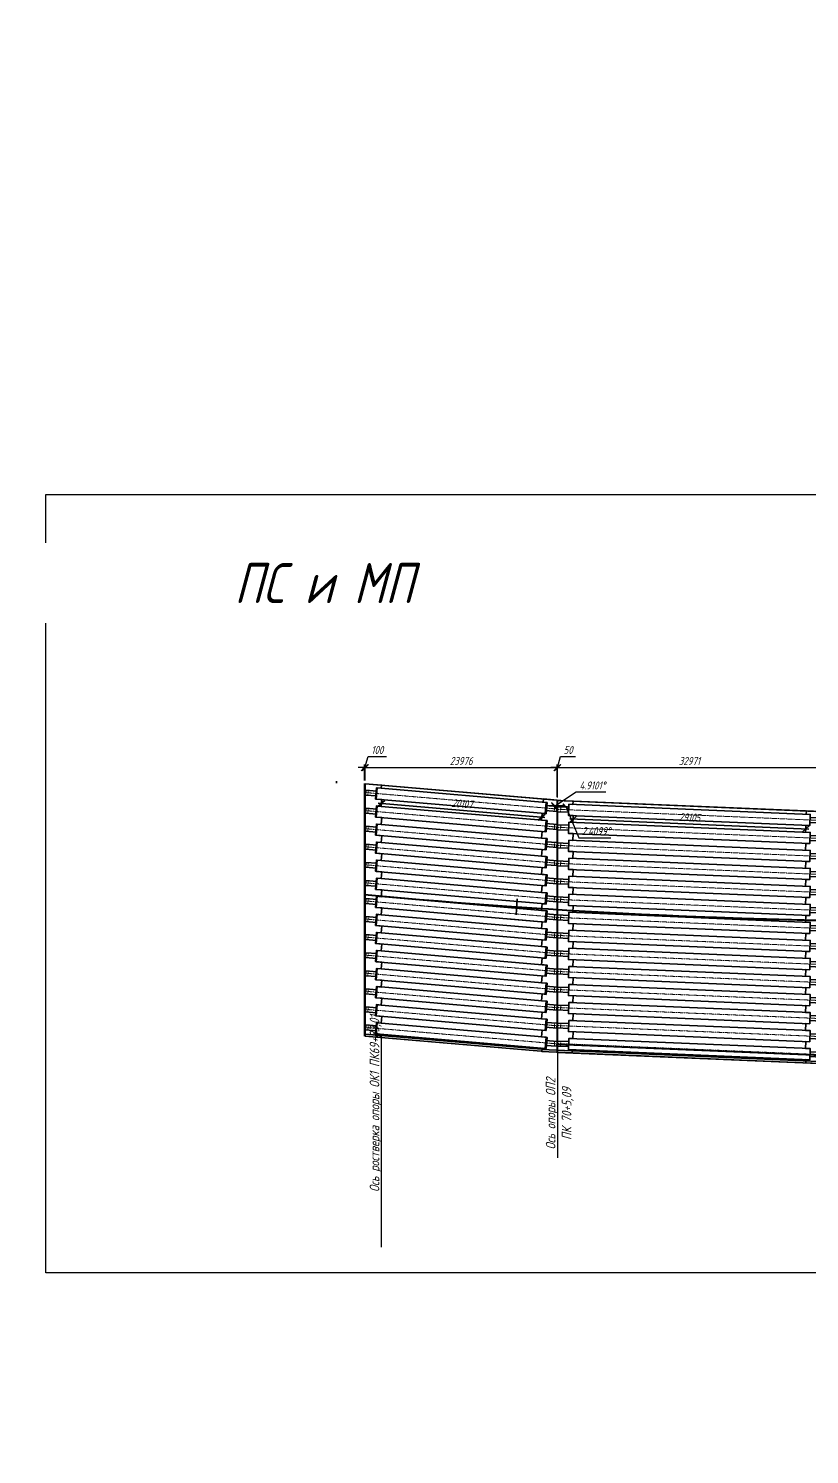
# Model space of a CAD drawing. Header units: millimetres. Extents: x 265754 to 14267433, y -6145605 to 2433772.
# Drawn here: x 6326118 to 6423727, y -288272 to -110036 of the extents above; entities that cross this region are included whole.
import ezdxf
from ezdxf import colors
from ezdxf.entities.mleader import LeaderData, LeaderLine
from ezdxf.math import Vec2, Vec3

# ---------------------------------------------------------------- set-up
doc = ezdxf.new("R2010")
doc.units = ezdxf.units.MM
doc.linetypes.add('осевая', pattern=[2, 1.25, -0.25, 0.25, -0.25])
for name, color, linetype, lineweight in [('!!ТЕКСТ', 3, 'Continuous', 20), ('1-Бетон', 106, 'Continuous', 35), ('ИС_Выноски', 3, 'Continuous', 18), ('ИС_Ось', 3, 'осевая', 18)]:
    doc.layers.add(name, color=color, linetype=linetype, lineweight=lineweight)
doc.layers.add('EI_DIMS_DETAIL', color=7, linetype='Continuous')
doc.layers.add('Основное направление 30.05.Ось трассы', color=7, linetype='Continuous')
doc.styles.add('0', font='isocpeur.ttf', dxfattribs={"width": 0.8, "oblique": 15})
doc.styles.add('ISOCPEUR', font='isocpeur.ttf', dxfattribs={"width": 0.8, "oblique": 15, "height": 2.5})
doc.dimstyles.new('М400нов', dxfattribs={"dimscale": 400, "dimtxt": 2.5, "dimasz": 2, "dimexe": 1, "dimexo": 1, "dimgap": 0.8, "dimtad": 1, "dimdec": 0, "dimzin": 0, "dimdsep": 46, "dimtxsty": '0', "dimblk": 'OBLIQUE', "dimcen": 0.09, "dimdle": 1, "dimclrd": 256, "dimclre": 256, "dimclrt": 256, "dimadec": 4, "dimazin": 0, "dimtfac": 1, "dimtdec": 0, "dimtmove": 1, "dimatfit": 2, "dimfxl": 1, "dimtolj": 1, "dimtzin": 0, "dimlwd": -1, "dimarcsym": 0})

# ---------------------------------------------------------------- blocks, each defined once
blk = doc.blocks.new('_None')
blk = doc.blocks.new('б33 план')
at = {"layer": '1-Бетон'}
for points in [[(1400, 310), (0, 310), (0, -310), (1400, -310)], [(31600, 310), (33000, 310), (33000, -310), (31600, -310)]]:
    blk.add_lwpolyline(points, dxfattribs=at)
blk.add_lwpolyline([(1400, 700), (31600, 700), (31600, -700), (1400, -700)], close=True, dxfattribs=at)
at = {"layer": 'ИС_Ось', "color": 3, "ltscale": 20}
for points in [[(0, 0), (33000, 0)], [(400, 310), (400, -310)], [(32600, 310), (32600, -310)]]:
    blk.add_lwpolyline(points, dxfattribs=at)
blk = doc.blocks.new('*U508')
at = {"rotation": 182.4098864728825}
blk.add_blockref('б33 план', (16485, 694), dxfattribs=at)
blk = doc.blocks.new('*U509')
at = {"layer": '1-Бетон', "color": 0, "linetype": 'ByBlock', "lineweight": -2, "transparency": 16777216}
for p in [(0, 0), (0, -2252), (0, -4504), (0, -6756), (0, -9008), (0, -11260), (0, -13512), (0, -15764), (0, -18016), (0, -20268), (0, -22520), (0, -24772), (0, -27024), (0, -29276)]:
    blk.add_blockref('*U508', p, dxfattribs=at)
blk = doc.blocks.new('Б24 план')
at = {"layer": '1-Бетон'}
for points in [[(1400, -310), (0, -310), (0, 310), (1400, 310)], [(22600, -310), (24000, -310), (24000, 310), (22600, 310)]]:
    blk.add_lwpolyline(points, dxfattribs=at)
blk.add_lwpolyline([(1400, -700), (22600, -700), (22600, 700), (1400, 700)], close=True, dxfattribs=at)
at = {"layer": 'ИС_Ось', "color": 3, "ltscale": 20}
for points in [[(300, -310), (300, 310)], [(23700, -310), (23700, 310)], [(0, 0), (24000, 0)]]:
    blk.add_lwpolyline(points, dxfattribs=at)
blk = doc.blocks.new('*U510')
at = {"rotation": 4.910079921255813}
blk.add_blockref('Б24 план', (-11956, -1027), dxfattribs=at)
blk = doc.blocks.new('*U511')
at = {"layer": '1-Бетон', "color": 0, "linetype": 'ByBlock', "lineweight": -2, "transparency": 16777216}
for p in [(0, 0), (0, -2258), (0, -4516), (0, -6774), (0, -9032), (0, -11290), (0, -13548), (0, -15806), (0, -18064), (0, -20322), (0, -22580), (0, -24838), (0, -27096), (0, -29354)]:
    blk.add_blockref('*U510', p, dxfattribs=at)
blk = doc.blocks.new('_OBLIQUE')
at = {"color": 0, "linetype": 'ByBlock', "lineweight": -2}
blk.add_line((0.5, 0.5), (-0.5, -0.5), dxfattribs=at)
blk = doc.blocks.new('*D809')
at = {"layer": 'Defpoints', "color": 0, "transparency": 16777216}
for p in [(6368213, -202409), (6368113, -204413), (6368213, -204430)]:
    blk.add_point(p, dxfattribs=at)
at = {"layer": 'EI_DIMS_DETAIL', "transparency": 16777216}
for p, q in [((6368163, -202409), (6368577, -201029)), ((6368577, -201029), (6370845, -201029)), ((6368113, -202409), (6367313, -202409)), ((6368113, -202409), (6368213, -202409)), ((6368113, -202409), (6368213, -202409)), ((6368213, -202409), (6369013, -202409))]:
    blk.add_line(p, q, dxfattribs=at)
at = {"layer": 'EI_DIMS_DETAIL', "lineweight": -2, "transparency": 16777216}
for p, q in [((6368113, -204013), (6368113, -202009)), ((6368213, -204030), (6368213, -202009))]:
    blk.add_line(p, q, dxfattribs=at)
at = {"layer": 'EI_DIMS_DETAIL', "transparency": 16777216, "xscale": 800, "yscale": 800, "zscale": 800}
blk.add_blockref('_OBLIQUE', (6368113, -202409), dxfattribs=at)
at = {"layer": 'EI_DIMS_DETAIL', "transparency": 16777216, "xscale": 800, "yscale": 800, "zscale": 800, "rotation": 180}
blk.add_blockref('_OBLIQUE', (6368213, -202409), dxfattribs=at)
at = {"layer": 'EI_DIMS_DETAIL', "transparency": 16777216, "insert": (6369711, -200209), "char_height": 1000, "attachment_point": 5, "style": '0'}
blk.add_mtext('\\A1;100', dxfattribs=at)
blk = doc.blocks.new('*D810')
at = {"layer": 'Defpoints', "color": 0, "transparency": 16777216}
for p in [(6392189, -202409), (6368213, -204430), (6392189, -206490)]:
    blk.add_point(p, dxfattribs=at)
at = {"layer": 'EI_DIMS_DETAIL', "transparency": 16777216}
blk.add_line((6367813, -202409), (6392589, -202409), dxfattribs=at)
at = {"layer": 'EI_DIMS_DETAIL', "lineweight": -2, "transparency": 16777216}
for p, q in [((6368213, -204030), (6368213, -202009)), ((6392189, -206090), (6392189, -202009))]:
    blk.add_line(p, q, dxfattribs=at)
at = {"layer": 'EI_DIMS_DETAIL', "transparency": 16777216, "xscale": 800, "yscale": 800, "zscale": 800, "rotation": 180}
blk.add_blockref('_OBLIQUE', (6368213, -202409), dxfattribs=at)
at = {"layer": 'EI_DIMS_DETAIL', "transparency": 16777216, "xscale": 800, "yscale": 800, "zscale": 800}
blk.add_blockref('_OBLIQUE', (6392189, -202409), dxfattribs=at)
at = {"layer": 'EI_DIMS_DETAIL', "transparency": 16777216, "insert": (6380201, -201589), "char_height": 1000, "attachment_point": 5, "style": '0'}
blk.add_mtext('\\A1;23976', dxfattribs=at)
blk = doc.blocks.new('*D811')
at = {"layer": 'Defpoints', "color": 0, "transparency": 16777216}
for p in [(6392239, -202409), (6392189, -206490), (6392239, -206543)]:
    blk.add_point(p, dxfattribs=at)
at = {"layer": 'EI_DIMS_DETAIL', "transparency": 16777216}
for p, q in [((6392214, -202409), (6392628, -201029)), ((6392628, -201029), (6394496, -201029)), ((6392189, -202409), (6391389, -202409)), ((6392189, -202409), (6392239, -202409)), ((6392189, -202409), (6392239, -202409)), ((6392239, -202409), (6393039, -202409))]:
    blk.add_line(p, q, dxfattribs=at)
at = {"layer": 'EI_DIMS_DETAIL', "lineweight": -2, "transparency": 16777216}
for p, q in [((6392189, -206090), (6392189, -202009)), ((6392239, -206143), (6392239, -202009))]:
    blk.add_line(p, q, dxfattribs=at)
at = {"layer": 'EI_DIMS_DETAIL', "transparency": 16777216, "xscale": 800, "yscale": 800, "zscale": 800}
blk.add_blockref('_OBLIQUE', (6392189, -202409), dxfattribs=at)
at = {"layer": 'EI_DIMS_DETAIL', "transparency": 16777216, "xscale": 800, "yscale": 800, "zscale": 800, "rotation": 180}
blk.add_blockref('_OBLIQUE', (6392239, -202409), dxfattribs=at)
at = {"layer": 'EI_DIMS_DETAIL', "transparency": 16777216, "insert": (6393562, -200209), "char_height": 1000, "attachment_point": 5, "style": '0'}
blk.add_mtext('\\A1;50', dxfattribs=at)
blk = doc.blocks.new('*D812')
at = {"layer": 'Defpoints', "color": 0, "transparency": 16777216}
for p in [(6425210, -202409), (6392239, -206543), (6425210, -207918)]:
    blk.add_point(p, dxfattribs=at)
at = {"layer": 'EI_DIMS_DETAIL', "transparency": 16777216}
blk.add_line((6391839, -202409), (6425610, -202409), dxfattribs=at)
at = {"layer": 'EI_DIMS_DETAIL', "lineweight": -2, "transparency": 16777216}
for p, q in [((6392239, -206143), (6392239, -202009)), ((6425210, -207518), (6425210, -202009))]:
    blk.add_line(p, q, dxfattribs=at)
at = {"layer": 'EI_DIMS_DETAIL', "transparency": 16777216, "xscale": 800, "yscale": 800, "zscale": 800, "rotation": 180}
blk.add_blockref('_OBLIQUE', (6392239, -202409), dxfattribs=at)
at = {"layer": 'EI_DIMS_DETAIL', "transparency": 16777216, "xscale": 800, "yscale": 800, "zscale": 800}
blk.add_blockref('_OBLIQUE', (6425210, -202409), dxfattribs=at)
at = {"layer": 'EI_DIMS_DETAIL', "transparency": 16777216, "insert": (6408725, -201589), "char_height": 1000, "attachment_point": 5, "style": '0'}
blk.add_mtext('\\A1;32971', dxfattribs=at)
blk = doc.blocks.new('*D761')
at = {"layer": '1-Бетон', "transparency": 16777216}
blk.add_line((6393772, -208837), (6423650, -210094), dxfattribs=at)
at = {"layer": '1-Бетон', "lineweight": -2, "transparency": 16777216}
for p, q in [((6394173, -208814), (6394154, -209253)), ((6423252, -210038), (6423234, -210477))]:
    blk.add_line(p, q, dxfattribs=at)
at = {"layer": 'Defpoints', "color": 0, "transparency": 16777216}
for p in [(6394190, -208414), (6423251, -210077), (6423269, -209638)]:
    blk.add_point(p, dxfattribs=at)
at = {"layer": '1-Бетон', "transparency": 16777216, "xscale": 800, "yscale": 800, "zscale": 800}
for p, rotation in [((6394171, -208854), 177.5901135271516), ((6423251, -210077), 357.5901135271516)]:
    blk.add_blockref('_OBLIQUE', p, dxfattribs=dict(at, rotation=rotation))
at = {"layer": '1-Бетон', "transparency": 16777216, "insert": (6408746, -208646), "char_height": 1000, "attachment_point": 5, "rotation": 357.59011, "style": '0'}
blk.add_mtext('\\A1;29105', dxfattribs=at)
blk = doc.blocks.new('*D762')
at = {"layer": '1-Бетон', "transparency": 16777216}
blk.add_line((6369837, -206859), (6390667, -208649), dxfattribs=at)
at = {"layer": '1-Бетон', "lineweight": -2, "transparency": 16777216}
for p, q in [((6370242, -206812), (6370201, -207292)), ((6390275, -208533), (6390234, -209013))]:
    blk.add_line(p, q, dxfattribs=at)
at = {"layer": 'Defpoints', "color": 0, "transparency": 16777216}
for p in [(6370276, -206414), (6390309, -208135), (6390268, -208614)]:
    blk.add_point(p, dxfattribs=at)
at = {"layer": '1-Бетон', "transparency": 16777216, "xscale": 800, "yscale": 800, "zscale": 800}
for p, rotation in [((6370235, -206893), 175.0899200786014), ((6390268, -208614), 355.0899200786014)]:
    blk.add_blockref('_OBLIQUE', p, dxfattribs=dict(at, rotation=rotation))
at = {"layer": '1-Бетон', "transparency": 16777216, "insert": (6380322, -206937), "char_height": 1000, "attachment_point": 5, "rotation": 355.08992, "style": '0'}
blk.add_mtext('\\A1;20107', dxfattribs=at)
blk = doc.blocks.new('*D1854')
at = {"layer": 'Defpoints', "color": 0, "transparency": 16777216}
for p in [(6392239, -207321), (6392440, -207330), (6393310, -207342), (6393470, -207330), (6393638, -207380)]:
    blk.add_point(p, dxfattribs=at)
at = {"layer": 'EI_DIMS_DETAIL', "transparency": 16777216}
for p, q in [((6393310, -207348), (6394884, -211175)), ((6394884, -211175), (6398912, -211175))]:
    blk.add_line(p, q, dxfattribs=at)
blk.add_arc((6392440, -207330), 871, 357.59011, 360, dxfattribs=at)
at = {"layer": 'EI_DIMS_DETAIL', "transparency": 16777216, "xscale": 800, "yscale": 800, "zscale": 800}
for p, rotation in [((6393310, -207366), 267.5901135270947), ((6393310, -207330), 89.99999999999032)]:
    blk.add_blockref('_OBLIQUE', p, dxfattribs=dict(at, rotation=rotation))
at = {"layer": 'EI_DIMS_DETAIL', "transparency": 16777216, "insert": (6397058, -210355), "char_height": 1000, "attachment_point": 5, "style": '0'}
blk.add_mtext('\\A1;2.4099°', dxfattribs=at)
blk = doc.blocks.new('*D1855')
at = {"layer": 'Defpoints', "color": 0, "transparency": 16777216}
for p in [(6390794, -207163), (6391206, -207198), (6391875, -207236), (6392189, -207282), (6393184, -207198)]:
    blk.add_point(p, dxfattribs=at)
at = {"layer": 'EI_DIMS_DETAIL', "transparency": 16777216}
for p, q in [((6391876, -207227), (6394585, -205466)), ((6394585, -205466), (6398293, -205466))]:
    blk.add_line(p, q, dxfattribs=at)
blk.add_arc((6391206, -207198), 670, 355.08992, 0, dxfattribs=at)
at = {"layer": 'EI_DIMS_DETAIL', "transparency": 16777216, "xscale": 800, "yscale": 800, "zscale": 800}
for p, rotation in [((6391874, -207255), 265.0899200787435), ((6391877, -207198), 90.00000000001603)]:
    blk.add_blockref('_OBLIQUE', p, dxfattribs=dict(at, rotation=rotation))
at = {"layer": 'EI_DIMS_DETAIL', "transparency": 16777216, "insert": (6396599, -204646), "char_height": 1000, "attachment_point": 5, "style": '0'}
blk.add_mtext('\\A1;4.9101°', dxfattribs=at)

msp = doc.modelspace()

# ---------------------------------------------------------------- linework, layer by layer
at = {"color": 1}
msp.add_lwpolyline([(6328301.4996, -168287.8703), (6595534.7573, -168287.8703), (6595534.7573, -265560.0889), (6328301.4996, -265560.0889)], close=True, dxfattribs=at)
at = {"layer": '1-Бетон'}
for p, q in [((6391206.1431, -207198.0139), (6393184.3274, -207198.0139)), ((6392439.8058, -207329.7458), (6393470.2221, -207329.7458))]:
    msp.add_line(p, q, dxfattribs=at)
for points in [[(6364626.7089, -204108.2226), (6364604.92, -204357.2713)], [(6368113.3903, -235983.4016), (6368113.3903, -204413.2677)], [(6368213.3903, -204429.855), (6393077.8724, -206565.8997), (6425529.0944, -207931.6182), (6457991.0687, -207931.6182), (6490442.2907, -206565.8997), (6515306.7727, -204429.855)], [(6390707.9457, -221716.9351), (6385989.0354, -221311.5455)], [(6515306.7727, -235741.0374), (6492346.7193, -237713.4774), (6458649.877, -239131.6182), (6424870.2861, -239131.6182), (6391173.4438, -237713.4774), (6368213.3903, -235741.0374)], [(6368213.3903, -235991.9582), (6391157.4812, -237963.0269), (6424865.0278, -239381.6182), (6458655.1353, -239381.6182), (6492362.6819, -237963.0269), (6515306.7727, -235991.9582)], [(6425251.4365, -238381.6524), (6392279.6438, -237016.9367)]]:
    msp.add_lwpolyline(points, dxfattribs=at)
at = {"layer": '1-Бетон', "color": 4}
for points in [[(6392189.2561, -206489.5609), (6368213.3903, -204429.855), (6368213.3903, -235991.9582), (6391157.4812, -237963.0269), (6392189.2561, -238006.4494), (6392189.2561, -206489.5609)], [(6390827.7747, -206774.0728), (6369705.5734, -204959.518)], [(6425210.0815, -207918.1925), (6392239.2561, -206543.2925), (6392239.2561, -238008.5537), (6424865.0278, -239381.6182), (6425210.0815, -239380.797), (6425210.0815, -207918.1925)]]:
    msp.add_lwpolyline(points, dxfattribs=at)
at = {"layer": '1-Бетон', "color": 5}
for points in [[(6368213.3903, -204429.855), (6370237.9754, -204603.782), (6370203.7385, -205002.3141), (6369605.9403, -204950.9588), (6369486.1113, -206345.8211), (6370276.4674, -206413.7186), (6370203.7385, -207260.3141), (6369605.9403, -207208.9588), (6369486.1113, -208603.8211), (6370276.4674, -208671.7186), (6370203.7385, -209518.3141), (6369605.9403, -209466.9588), (6369486.1113, -210861.8211), (6370276.4674, -210929.7186), (6370203.7385, -211776.3141), (6369605.9403, -211724.9588), (6369486.1113, -213119.8211), (6370276.4674, -213187.7186), (6370203.7385, -214034.3141), (6369605.9403, -213982.9588), (6369486.1113, -215377.8211), (6370276.4674, -215445.7186), (6370203.7385, -216292.3141), (6369605.9403, -216240.9588), (6369486.1113, -217635.8211), (6370276.4674, -217703.7186), (6370203.7385, -218550.3141), (6369605.9403, -218498.9588), (6369486.1113, -219893.8211), (6370276.4674, -219961.7186), (6370203.7385, -220808.3141), (6369605.9403, -220756.9588), (6369486.1113, -222151.8211), (6370276.4674, -222219.7186), (6370203.7385, -223066.3141), (6369605.9403, -223014.9588), (6369486.1113, -224409.8211), (6370276.4674, -224477.7186), (6370203.7385, -225324.3141), (6369605.9403, -225272.9588), (6369486.1113, -226667.8211), (6370276.4674, -226735.7186), (6370203.7385, -227582.3141), (6369605.9403, -227530.9588), (6369486.1113, -228925.8211), (6370276.4674, -228993.7186), (6370203.7385, -229840.3141), (6369605.9403, -229788.9588), (6369486.1113, -231183.8211), (6370276.4674, -231251.7186), (6370203.7385, -232098.3141), (6369605.9403, -232046.9588), (6369486.1113, -233441.8211), (6370276.4674, -233509.7186), (6370203.7385, -234356.3141), (6369605.9403, -234304.9588), (6369486.1113, -235699.8211), (6370083.9094, -235751.1765), (6370049.6725, -236149.7086), (6368213.3903, -235991.9582), (6368213.3903, -204429.855)], [(6394170.8191, -206611.8966), (6393077.8724, -206565.8997), (6390463.4795, -206341.3038), (6390429.2426, -206739.8359), (6390927.4078, -206782.632), (6390807.5787, -208177.4944), (6390309.4136, -208134.6983), (6390236.6847, -208981.2937), (6390927.4078, -209040.632), (6390807.5787, -210435.4944), (6390309.4136, -210392.6983), (6390236.6847, -211239.2937), (6390927.4078, -211298.632), (6390807.5787, -212693.4944), (6390309.4136, -212650.6983), (6390236.6847, -213497.2937), (6390927.4078, -213556.632), (6390807.5787, -214951.4944), (6390309.4136, -214908.6983), (6390236.6847, -215755.2937), (6390927.4078, -215814.632), (6390807.5787, -217209.4944), (6390309.4136, -217166.6983), (6390236.6847, -218013.2937), (6390927.4078, -218072.632), (6390807.5787, -219467.4944), (6390309.4136, -219424.6983), (6390236.6847, -220271.2937), (6390927.4078, -220330.632), (6390807.5787, -221725.4944), (6390309.4136, -221682.6983), (6390236.6847, -222529.2937), (6390927.4078, -222588.632), (6390807.5787, -223983.4944), (6390309.4136, -223940.6983), (6390236.6847, -224787.2937), (6390927.4078, -224846.632), (6390807.5787, -226241.4944), (6390309.4136, -226241.4944), (6390236.6847, -227045.2937), (6390927.4078, -227104.632), (6390807.5787, -228499.4944), (6390309.4136, -228456.6983), (6390236.6847, -229303.2937), (6390927.4078, -229362.632), (6390807.5787, -230757.4944), (6390309.4136, -230714.6983), (6390236.6847, -231561.2937), (6390927.4078, -231620.632), (6390807.5787, -233015.4944), (6390309.4136, -232972.6983), (6390236.6847, -233819.2937), (6390927.4078, -233878.632), (6390807.5787, -235273.4944), (6390309.4136, -235230.6983), (6390236.6847, -236077.2937), (6390927.4078, -236136.632), (6390807.5787, -237531.4944), (6390309.4136, -237488.6983), (6390275.1767, -237887.2304), (6391157.4812, -237963.0269), (6394078.3134, -238085.9509), (6394095.1326, -237686.3047), (6393595.5748, -237665.2807), (6393654.4421, -236266.5188), (6394153.9999, -236287.5429), (6394189.7411, -235438.2863), (6393595.5748, -235413.2807), (6393654.4421, -234014.5188), (6394153.9999, -234035.5429), (6394189.7411, -233186.2863), (6393595.5748, -233161.2807), (6393654.4421, -231762.5188), (6394153.9999, -231783.5429), (6394189.7411, -230934.2863), (6393595.5748, -230909.2807), (6393654.4421, -229510.5188), (6394153.9999, -229531.5429), (6394189.7411, -228682.2863), (6393595.5748, -228657.2807), (6393654.4421, -227258.5188), (6394153.9999, -227279.5429), (6394189.7411, -226430.2863), (6393595.5748, -226405.2807), (6393654.4421, -225006.5188), (6394153.9999, -225027.5429), (6394189.7411, -224178.2863), (6393595.5748, -224153.2807), (6393654.4421, -222754.5188), (6394153.9999, -222775.5429), (6394189.7411, -221926.2863), (6393595.5748, -221901.2807), (6393654.4421, -220502.5188), (6394153.9999, -220523.5429), (6394189.7411, -219674.2863), (6393595.5748, -219649.2807), (6393654.4421, -218250.5188), (6394153.9999, -218271.5429), (6394189.7411, -217422.2863), (6393595.5748, -217397.2807), (6393654.4421, -215998.5188), (6394153.9999, -216019.5429), (6394189.7411, -215170.2863), (6393595.5748, -215145.2807), (6393654.4421, -213746.5188), (6394153.9999, -213767.5429), (6394189.7411, -212918.2863), (6393595.5748, -212893.2807), (6393654.4421, -211494.5188), (6394153.9999, -211515.5429), (6394189.7411, -210666.2863), (6393595.5748, -210641.2807), (6393654.4421, -209242.5188), (6394153.9999, -209263.5429), (6394189.7411, -208414.2863), (6393595.5748, -208389.2807), (6393654.4421, -206990.5188), (6394153.9999, -207011.5429), (6394170.8191, -206611.8966)], [(6425529.0944, -207931.6182), (6423344.9642, -207840.4162), (6423328.1751, -208239.346), (6423827.7329, -208260.3701)], [(6423768.8656, -209659.1319), (6423269.3078, -209638.1079), (6423233.5667, -210487.3644), (6423827.7329, -210512.3701)], [(6423768.8656, -211911.1319), (6423269.3078, -211890.1079), (6423233.5667, -212739.3644), (6423827.7329, -212764.3701)], [(6423768.8656, -214163.1319), (6423269.3078, -214142.1079), (6423233.5667, -214991.3644), (6423827.7329, -215016.3701)], [(6423768.8656, -216415.1319), (6423269.3078, -216394.1079), (6423233.5667, -217243.3644), (6423827.7329, -217268.3701)], [(6423768.8656, -218667.1319), (6423269.3078, -218646.1079), (6423233.5667, -219495.3644), (6423827.7329, -219520.3701)], [(6423768.8656, -220919.1319), (6423269.3078, -220898.1079), (6423233.5667, -221747.3644), (6423827.7329, -221772.3701)], [(6423768.8656, -223171.1319), (6423269.3078, -223150.1079), (6423233.5667, -223999.3644), (6423827.7329, -224024.3701)], [(6423768.8656, -225423.1319), (6423269.3078, -225402.1079), (6423233.5667, -226251.3644), (6423827.7329, -226276.3701)], [(6423768.8656, -227675.1319), (6423269.3078, -227654.1079), (6423233.5667, -228503.3644), (6423827.7329, -228528.3701)], [(6423768.8656, -229927.1319), (6423269.3078, -229906.1079), (6423233.5667, -230755.3644), (6423827.7329, -230780.3701)], [(6423768.8656, -232179.1319), (6423269.3078, -232158.1079), (6423233.5667, -233007.3644), (6423827.7329, -233032.3701)], [(6423768.8656, -234431.1319), (6423269.3078, -234410.1079), (6423233.5667, -235259.3644), (6423827.7329, -235284.3701)], [(6423768.8656, -236683.1319), (6423269.3078, -236662.1079), (6423233.5667, -237511.3644), (6423828.7853, -237511.3644)], [(6423768.8656, -238935.1319), (6423269.3078, -238914.1079), (6423252.4886, -239313.7541), (6424865.0278, -239381.6182)]]:
    msp.add_lwpolyline(points, dxfattribs=at)
at = {"layer": '1-Бетон', "color": 1}
msp.add_lwpolyline([(6387203.8481, -218816.0176), (6387067.2838, -220811.3497)], dxfattribs=at)
msp.add_arc((6441761.3263, 578320.5302), 800001.3732, 266.0846783234, 273.2466384081, dxfattribs=at)
at = {"layer": 'Основное направление 30.05.Ось трассы', "color": 1, "lineweight": 40, "flags": 128}
msp.add_lwpolyline([(6368113.3903, -218283.6153, 0.0461271169), (6515406.7727, -218283.8519)], format="xyb", dxfattribs=at)

# ---------------------------------------------------------------- block references
at = {"layer": '1-Бетон', "xscale": -1}
for name, p in [('*U511', (6380206.7595, -206564.2266)), ('*U509', (6408711.6539, -208324.8254))]:
    msp.add_blockref(name, p, dxfattribs=at)

# ---------------------------------------------------------------- dimensions: what is measured, and where the dimension line sits
at = {"layer": '1-Бетон', "color": 5}
for p1, p2, distance, picture, middle in [((6370276.4674, -206413.7186), (6390309.4136, -208134.6983), -481.4942, '*D762', (6380321.9139, -206936.9449)), ((6394189.7411, -208414.2863), (6423269.3078, -209638.1079), -439.6445, '*D761', (6408745.5177, -208646.178))]:
    dim = msp.add_aligned_dim(p1=p1, p2=p2, distance=distance, dimstyle='М400нов', dxfattribs=at)
    dim.commit()
    dim.dimension.update_dxf_attribs({"geometry": picture, "text_midpoint": middle})
at = {"layer": 'EI_DIMS_DETAIL'}
for base, p1, p2, picture, middle in [((6368213.3903, -202408.7342), (6368113.3903, -204413.2677), (6368213.3903, -204429.855), '*D809', (6368897.3903, -200208.7342)), ((6392239.2561, -202408.7342), (6392189.2561, -206489.5609), (6392239.2561, -206543.2925), '*D811', (6392948.2561, -200208.7342)), ((6392189.2561, -202408.7342), (6368213.3903, -204429.855), (6392189.2561, -206489.5609), '*D810', (6380201.3232, -201588.7342)), ((6425210.0815, -202408.7342), (6392239.2561, -206543.2925), (6425210.0815, -207918.1925), '*D812', (6408724.6688, -201588.7342))]:
    dim = msp.add_linear_dim(base=base, p1=p1, p2=p2, dimstyle='М400нов', dxfattribs=at)
    dim.commit()
    dim.dimension.update_dxf_attribs({"geometry": picture, "text_midpoint": middle})
for base, line1, line2, picture, middle in [((6391875.4512, -207236.2941), ((6392189.2561, -207282.4707), (6390794.3938, -207162.6416)), ((6391206.1431, -207198.0139), (6393184.3274, -207198.0139)), '*D1855', (6396599.3726, -204646.1598)), ((6393310.4019, -207341.9525), ((6392239.2815, -207321.3066), (6393638.0434, -207380.1739)), ((6392439.8058, -207329.7458), (6393470.2221, -207329.7458)), '*D1854', (6397058.0826, -210355.3244))]:
    dim = msp.add_angular_dim_2l(base=base, line1=line1, line2=line2, dimstyle='М400нов', dxfattribs=at)
    dim.commit()
    dim.dimension.update_dxf_attribs({"geometry": picture, "text_midpoint": middle, "dimtype": 162})

# ---------------------------------------------------------------- next in the draw order: texts
at = {"layer": '!!ТЕКСТ', "color": 1, "insert": (6363041.5056, -179349.5708), "char_height": 5000, "width": 68846.417206, "attachment_point": 5, "style": 'ISOCPEUR', "bg_fill": 2}
msp.add_mtext('ПС и МП', dxfattribs=at)

# ---------------------------------------------------------------- next in the draw order: leaders
at = {"layer": 'ИС_Выноски'}
ml = msp.add_multileader_mtext('Standard', dxfattribs=at)
ml.set_content('Ось ростверка опоры ОК1 ПК69+83,01', color=256, style='ISOCPEUR')
ml.set_leader_properties(color=256, linetype='ByLayer')
ml.set_arrow_properties(name='NONE')
ml.build(insert=Vec2(0, 0))
ml.multileader.update_dxf_attribs({"text_left_attachment_type": 6, "text_right_attachment_type": 6, "dogleg_length": 0.36, "arrow_head_size": 600, "scale": 200})
ctx = ml.context
ctx.base_point, ctx.scale, ctx.char_height, ctx.arrow_head_size, ctx.landing_gap_size, ctx.plane_origin, ctx.plane_x_axis, ctx.plane_y_axis = Vec3(6370201.9363, -251024.0466), 200, 1200, 600, 125, Vec3(6377197.6128, -228901.5211), Vec3(0, 1), Vec3(-1, 0)
ctx.left_attachment, ctx.right_attachment, ctx.text_align_type = 6, 6, 1
notes = []
notes.append((ctx, [(1, (1, 1, 0), (6370201.9363, -237619.4659), (0, -1), 161.0417, [(1, [(6370201.9363, -235737.3594)], 0, [])])]))
ctx.mtext.insert, ctx.mtext.text_direction, ctx.mtext.rotation, ctx.mtext.width, ctx.mtext.alignment, ctx.mtext.flow_direction = Vec3(6368761.9363, -244402.2771), Vec3(0, 1), 1.5707963268, 14528.78159, 2, 5
ml = msp.add_multileader_mtext('Standard', dxfattribs=at)
ml.set_content('Ось ростверка опоры ОК1 ПК69+83,01', color=256, style='ISOCPEUR')
ml.set_leader_properties(color=256, linetype='ByLayer')
ml.set_arrow_properties(name='NONE')
ml.build(insert=Vec2(0, 0))
ml.multileader.update_dxf_attribs({"text_left_attachment_type": 6, "text_right_attachment_type": 6, "dogleg_length": 0.36, "arrow_head_size": 600, "scale": 200})
ctx = ml.context
ctx.base_point, ctx.scale, ctx.char_height, ctx.arrow_head_size, ctx.landing_gap_size, ctx.plane_origin, ctx.plane_x_axis, ctx.plane_y_axis = Vec3(6370201.9363, -378828.8653), 200, 1200, 600, 125, Vec3(6377197.6128, -356706.3398), Vec3(0, 1), Vec3(-1, 0)
ctx.left_attachment, ctx.right_attachment, ctx.text_align_type = 6, 6, 1
notes.append((ctx, [(1, (1, 1, 0), (6370201.9363, -365424.2846), (0, -1), 161.0417, [(1, [(6370201.9363, -363542.1781)], 0, [])])]))
ctx.mtext.insert, ctx.mtext.text_direction, ctx.mtext.rotation, ctx.mtext.width, ctx.mtext.alignment, ctx.mtext.flow_direction = Vec3(6368761.9363, -372207.0958), Vec3(0, 1), 1.5707963268, 14528.78159, 2, 5
ml = msp.add_multileader_mtext('Standard', dxfattribs=at)
ml.set_content('Ось опоры ОП2 \\PПК 70+5,09', color=256, style='ISOCPEUR')
ml.set_leader_properties(color=256, linetype='ByLayer')
ml.set_arrow_properties(name='NONE')
ml.build(insert=Vec2(0, 0))
ml.multileader.update_dxf_attribs({"text_left_attachment_type": 6, "text_right_attachment_type": 6, "dogleg_length": 0.36, "arrow_head_size": 600, "scale": 200})
ctx = ml.context
ctx.base_point, ctx.scale, ctx.char_height, ctx.arrow_head_size, ctx.landing_gap_size, ctx.plane_origin, ctx.plane_x_axis, ctx.plane_y_axis = Vec3(6392214.2561, -250439.6469), 200, 1200, 600, 125, Vec3(6399209.9327, -231081.3656), Vec3(0, 1), Vec3(-1, 0)
ctx.left_attachment, ctx.right_attachment, ctx.text_align_type = 6, 6, 1
notes.append((ctx, [(1, (1, 1, 0), (6392214.2561, -240745.5271), (0, -1), 161.0417, [(1, [(6392214.2561, -237917.204)], 0, [])])]))
ctx.mtext.insert, ctx.mtext.text_direction, ctx.mtext.rotation, ctx.mtext.width, ctx.mtext.alignment, ctx.mtext.flow_direction = Vec3(6390774.2561, -245673.1079), Vec3(0, 1), 1.5707963268, 12285.253308, 2, 5
ml = msp.add_multileader_mtext('Standard', dxfattribs=at)
ml.set_content('Ось опоры ОП2 \\PПК 70+5,09', color=256, style='ISOCPEUR')
ml.set_leader_properties(color=256, linetype='ByLayer')
ml.set_arrow_properties(name='NONE')
ml.build(insert=Vec2(0, 0))
ml.multileader.update_dxf_attribs({"text_left_attachment_type": 6, "text_right_attachment_type": 6, "dogleg_length": 0.36, "arrow_head_size": 600, "scale": 200})
ctx = ml.context
ctx.base_point, ctx.scale, ctx.char_height, ctx.arrow_head_size, ctx.landing_gap_size, ctx.plane_origin, ctx.plane_x_axis, ctx.plane_y_axis = Vec3(6392214.2561, -378244.4656), 200, 1200, 600, 125, Vec3(6399209.9327, -358886.1843), Vec3(0, 1), Vec3(-1, 0)
ctx.left_attachment, ctx.right_attachment, ctx.text_align_type = 6, 6, 1
notes.append((ctx, [(1, (1, 1, 0), (6392214.2561, -368550.3458), (0, -1), 161.0417, [(1, [(6392214.2561, -365722.0227)], 0, [])])]))
ctx.mtext.insert, ctx.mtext.text_direction, ctx.mtext.rotation, ctx.mtext.width, ctx.mtext.alignment, ctx.mtext.flow_direction = Vec3(6390774.2561, -373477.9266), Vec3(0, 1), 1.5707963268, 12285.253308, 2, 5
ml = msp.add_multileader_mtext('Standard', dxfattribs=at)
ml.set_content('Ось опоры ОП2 \\PПК 70+5,09', color=256, style='ISOCPEUR')
ml.set_leader_properties(color=256, linetype='ByLayer')
ml.set_arrow_properties(name='NONE')
ml.build(insert=Vec2(0, 0))
ml.multileader.update_dxf_attribs({"text_left_attachment_type": 6, "text_right_attachment_type": 6, "dogleg_length": 0.36, "arrow_head_size": 600, "scale": 200})
ctx = ml.context
ctx.base_point, ctx.scale, ctx.char_height, ctx.arrow_head_size, ctx.landing_gap_size, ctx.plane_origin, ctx.plane_x_axis, ctx.plane_y_axis = Vec3(6400161.1947, -457743.5498), 200, 1200, 600, 125, Vec3(6407156.8713, -438385.2685), Vec3(0, 1), Vec3(-1, 0)
ctx.left_attachment, ctx.right_attachment, ctx.text_align_type = 6, 6, 1
notes.append((ctx, [(1, (1, 1, 0), (6400161.1947, -448049.43), (0, -1), 161.0417, [(1, [(6400161.1947, -445221.1068)], 0, [])])]))
ctx.mtext.insert, ctx.mtext.text_direction, ctx.mtext.rotation, ctx.mtext.width, ctx.mtext.alignment, ctx.mtext.flow_direction = Vec3(6398721.1947, -452977.0107), Vec3(0, 1), 1.5707963268, 12285.253308, 2, 5
for ctx, leaders in notes:
    for number, flags, end, landing, length, lines in leaders:
        leader = LeaderData()
        leader.index, (leader.has_last_leader_line, leader.has_dogleg_vector, leader.attachment_direction) = number, flags
        leader.last_leader_point, leader.dogleg_vector, leader.dogleg_length = Vec3(end), Vec3(landing), length
        for number, points, colour, breaks in lines:
            line = LeaderLine()
            line.index, line.vertices, line.color, line.breaks = number, Vec3.list(points), colors.encode_raw_color(colour), breaks
            leader.lines.append(line)
        ctx.leaders.append(leader)

doc.saveas('drawing.dxf')
